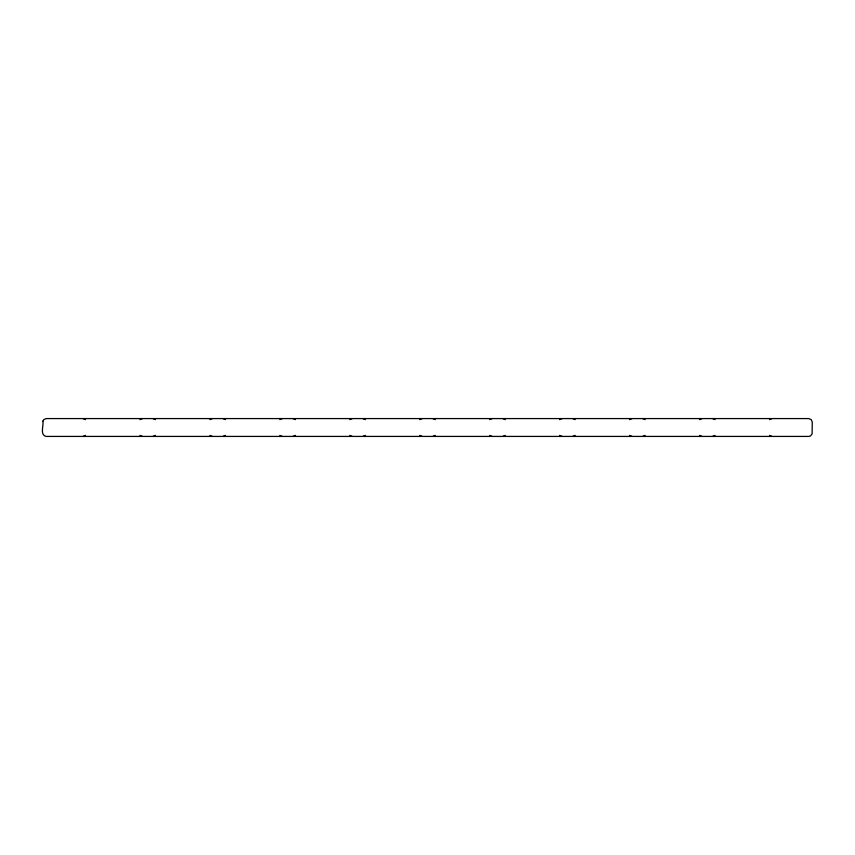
<?xml version="1.0" encoding="UTF-8"?>
<svg xmlns="http://www.w3.org/2000/svg" width="855" height="855" viewBox="0 0 855 855"><rect width="100%" height="100%" fill="white"/><g stroke="black" fill="none" stroke-linecap="round" stroke-linejoin="round"><path stroke-width="1.28" d="M155.396 435.398L152.927 436.424M279.874 419.613L282.342 418.576M365.256 435.398L362.787 436.424M715.037 435.398L712.568 436.424M139.964 419.613L142.432 418.576M295.306 435.398L292.838 436.424M349.823 419.613L352.292 418.576M489.733 419.613L492.213 418.576M505.177 435.398L502.697 436.424M699.604 419.613L702.073 418.576M85.447 435.398L82.978 436.424M209.913 419.613L212.382 418.576M225.357 435.398L222.888 436.424M435.216 435.398L432.748 436.424M559.694 419.613L562.163 418.576M645.087 435.398L642.618 436.424M769.553 419.613L772.022 418.576M419.773 419.613L422.252 418.576M575.137 435.398L572.658 436.424M629.643 419.613L632.123 418.576M632.123 436.424L629.643 435.398M492.213 436.424L489.733 435.398M422.252 436.424L419.773 435.398M772.022 436.424L769.553 435.398M702.073 436.424L699.604 435.398M562.163 436.424L559.694 435.398M352.292 436.424L349.823 435.398M282.342 436.424L279.874 435.398M212.382 436.424L209.913 435.398M142.432 436.424L139.964 435.398M572.658 418.576L575.137 419.613M362.787 418.576L365.256 419.613M712.568 418.576L715.037 419.613M642.618 418.576L645.087 419.613M502.697 418.576L505.177 419.613M432.748 418.576L435.216 419.613M292.838 418.576L295.306 419.613M222.888 418.576L225.357 419.613M152.927 418.576L155.396 419.613M82.978 418.576L85.447 419.613M42.868 421.173C43.904 425.448 39.512 435.248 46.245 436.424L808.755 436.424L810.508 435.954L812.132 433.827L812.25 422.081L811.224 419.613L808.755 418.576L46.245 418.576L43.776 419.613L42.868 421.173"/></g></svg>
